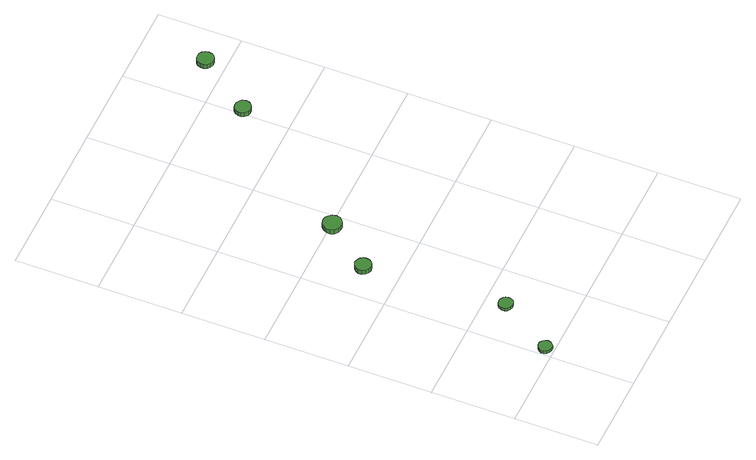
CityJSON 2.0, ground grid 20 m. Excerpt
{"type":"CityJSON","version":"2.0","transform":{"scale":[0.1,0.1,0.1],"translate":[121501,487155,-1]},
"CityObjects":{
"tree1":{"type":"SolitaryVegetationObject","attributes":{"function":"something"},"geometry":[{"type":"MultiSurface","lod":"1","boundaries":[[[0,1,2,3,4,5,6,7,8,9,10,11,12,13,14]],[[15,16,17,18,19,20,21,22,23,24,25,26,27,28,29]],[[0,29,28,1]],[[1,28,27,2]],[[2,27,26,3]],[[3,26,25,4]],[[4,25,24,5]],[[5,24,23,6]],[[6,23,22,7]],[[7,22,21,8]],[[8,21,20,9]],[[9,20,19,10]],[[10,19,18,11]],[[11,18,17,12]],[[12,17,16,13]],[[13,16,15,14]],[[14,15,29,0]]]}]},
"tree2":{"type":"SolitaryVegetationObject","attributes":{"function":"something"},"geometry":[{"type":"MultiSurface","lod":"1","boundaries":[[[30,31,32,33,34,35,36,37,38,39,40,41,42,43,44]],[[45,46,47,48,49,50,51,52,53,54,55,56,57,58,59]],[[30,59,58,31]],[[31,58,57,32]],[[32,57,56,33]],[[33,56,55,34]],[[34,55,54,35]],[[35,54,53,36]],[[36,53,52,37]],[[37,52,51,38]],[[38,51,50,39]],[[39,50,49,40]],[[40,49,48,41]],[[41,48,47,42]],[[42,47,46,43]],[[43,46,45,44]],[[44,45,59,30]]]}]},
"tree3":{"type":"SolitaryVegetationObject","attributes":{"function":"something"},"geometry":[{"type":"MultiSurface","lod":"1","boundaries":[[[60,61,62,63,64,65,66,67,68,69,70,71,72,73,74]],[[75,76,77,78,79,80,81,82,83,84,85,86,87,88,89]],[[60,89,88,61]],[[61,88,87,62]],[[62,87,86,63]],[[63,86,85,64]],[[64,85,84,65]],[[65,84,83,66]],[[66,83,82,67]],[[67,82,81,68]],[[68,81,80,69]],[[69,80,79,70]],[[70,79,78,71]],[[71,78,77,72]],[[72,77,76,73]],[[73,76,75,74]],[[74,75,89,60]]]}]},
"tree4":{"type":"SolitaryVegetationObject","attributes":{"function":"something"},"geometry":[{"type":"MultiSurface","lod":"1","boundaries":[[[90,91,92,93,94,95,96,97,98,99,100,101,102,103,104]],[[105,106,107,108,109,110,111,112,113,114,115,116,117,118,119]],[[90,119,118,91]],[[91,118,117,92]],[[92,117,116,93]],[[93,116,115,94]],[[94,115,114,95]],[[95,114,113,96]],[[96,113,112,97]],[[97,112,111,98]],[[98,111,110,99]],[[99,110,109,100]],[[100,109,108,101]],[[101,108,107,102]],[[102,107,106,103]],[[103,106,105,104]],[[104,105,119,90]]]}]},
"tree5":{"type":"SolitaryVegetationObject","attributes":{"function":"something"},"geometry":[{"type":"MultiSurface","lod":"1","boundaries":[[[120,121,122,123,124,125,126,127,128,129,130,131,132,133,134]],[[135,136,137,138,139,140,141,142,143,144,145,146,147,148,149]],[[120,149,148,121]],[[121,148,147,122]],[[122,147,146,123]],[[123,146,145,124]],[[124,145,144,125]],[[125,144,143,126]],[[126,143,142,127]],[[127,142,141,128]],[[128,141,140,129]],[[129,140,139,130]],[[130,139,138,131]],[[131,138,137,132]],[[132,137,136,133]],[[133,136,135,134]],[[134,135,149,120]]]}]},
"tree6":{"type":"SolitaryVegetationObject","attributes":{"function":"something"},"geometry":[{"type":"MultiSurface","lod":"1","boundaries":[[[150,151,152,153,154,155,156,157,158,159,160,161,162,163,164]],[[165,166,167,168,169,170,171,172,173,174,175,176,177,178,179]],[[150,179,178,151]],[[151,178,177,152]],[[152,177,176,153]],[[153,176,175,154]],[[154,175,174,155]],[[155,174,173,156]],[[156,173,172,157]],[[157,172,171,158]],[[158,171,170,159]],[[159,170,169,160]],[[160,169,168,161]],[[161,168,167,162]],[[162,167,166,163]],[[163,166,165,164]],[[164,165,179,150]]]}]}
},
"vertices":[
[38,22,14],[36,29,14],[32,34,14],[26,38,14],[19,38,14],[13,36,14],[8,32,14],[5,25,14],[5,19,14],[8,12,14],[13,8,14],[19,6,14],[26,6,14],[32,10,14],[36,15,14],[36,15,6],[32,10,6],[26,6,6],[19,6,6],[13,8,6],[8,12,6],[5,19,6],[5,25,6],[8,32,6],[13,36,6],[19,38,6],[26,38,6],[32,34,6],[36,29,6],[38,22,6],
[122,153,14],[121,160,14],[117,165,14],[110,169,14],[103,170,14],[97,168,14],[91,163,14],[88,156,14],[88,149,14],[91,143,14],[97,138,14],[103,136,14],[110,136,14],[117,140,14],[121,146,14],[121,146,6],[117,140,6],[110,136,6],[103,136,6],[97,138,6],[91,143,6],[88,149,6],[88,156,6],[91,163,6],[97,168,6],[103,170,6],[110,169,6],[117,165,6],[121,160,6],[122,153,6],
[101,486,20],[100,493,20],[95,500,20],[88,504,20],[80,505,20],[73,502,20],[67,497,20],[63,490,20],[63,482,20],[67,474,20],[73,469,20],[80,466,20],[88,467,20],[95,471,20],[100,478,20],[100,478,7],[95,471,7],[88,467,7],[80,466,7],[73,469,7],[67,474,7],[63,482,7],[63,490,7],[67,497,7],[73,502,7],[80,505,7],[88,504,7],[95,500,7],[100,493,7],[101,486,7],
[188,595,25],[186,604,25],[180,612,25],[172,617,25],[163,618,25],[154,615,25],[147,608,25],[143,600,25],[143,590,25],[147,582,25],[154,576,25],[163,573,25],[172,574,25],[180,578,25],[186,586,25],[186,586,12],[180,578,12],[172,574,12],[163,573,12],[154,576,12],[147,582,12],[143,590,12],[143,600,12],[147,608,12],[154,615,12],[163,618,12],[172,617,12],[180,612,12],[186,604,12],[188,595,12],
[429,915,21],[427,923,21],[422,929,21],[415,933,21],[407,934,21],[400,932,21],[394,926,21],[390,919,21],[390,911,21],[394,904,21],[400,898,21],[407,896,21],[415,897,21],[422,901,21],[427,907,21],[427,907,9],[422,901,9],[415,897,9],[407,896,9],[400,898,9],[394,904,9],[390,911,9],[390,919,9],[394,926,9],[400,932,9],[407,934,9],[415,933,9],[422,929,9],[427,923,9],[429,915,9],
[532,1049,18],[531,1057,18],[526,1064,18],[519,1068,18],[510,1069,18],[502,1066,18],[496,1061,18],[493,1053,18],[493,1045,18],[496,1037,18],[502,1032,18],[510,1029,18],[519,1030,18],[526,1034,18],[531,1041,18],[531,1041,6],[526,1034,6],[519,1030,6],[510,1029,6],[502,1032,6],[496,1037,6],[493,1045,6],[493,1053,6],[496,1061,6],[502,1066,6],[510,1069,6],[519,1068,6],[526,1064,6],[531,1057,6],[532,1049,6]
]}
